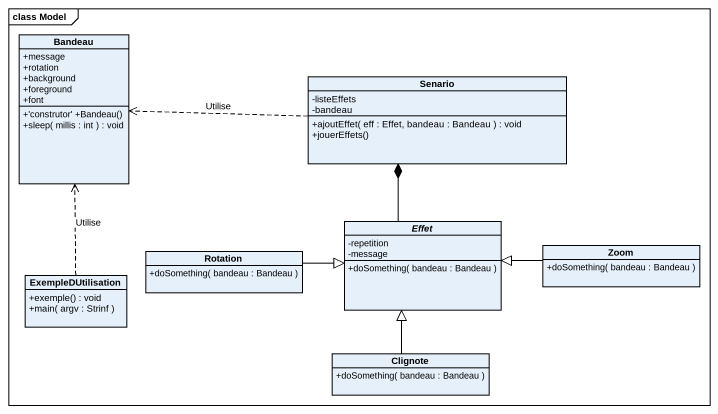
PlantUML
@startuml
mainframe class Model
hide circle
hide empty members
skinparam classAttributeIconSize 0
class Bandeau {
  +message
  +rotation
  +background
  +foreground
  +font
  +'construtor' +Bandeau()
  +sleep( millis : int ) : void
}
class Senario {
  -listeEffets
  -bandeau
  +ajoutEffet( eff : Effet, bandeau : Bandeau ) : void
  +jouerEffets()
}
class Rotation {
  +doSomething( bandeau : Bandeau )
}
abstract class Effet {
  -repetition
  -message
  +doSomething( bandeau : Bandeau )
}
class Zoom {
  +doSomething( bandeau : Bandeau )
}
class ExempleDUtilisation {
  +exemple() : void
  +main( argv : Strinf )
}
class Clignote {
  +doSomething( bandeau : Bandeau )
}
Senario .left.> Bandeau : Utilise
Senario *-- Effet
Rotation -right-|> Effet
Zoom -left-|> Effet
ExempleDUtilisation .up.> Bandeau : Utilise
Clignote -up-|> Effet
@enduml
